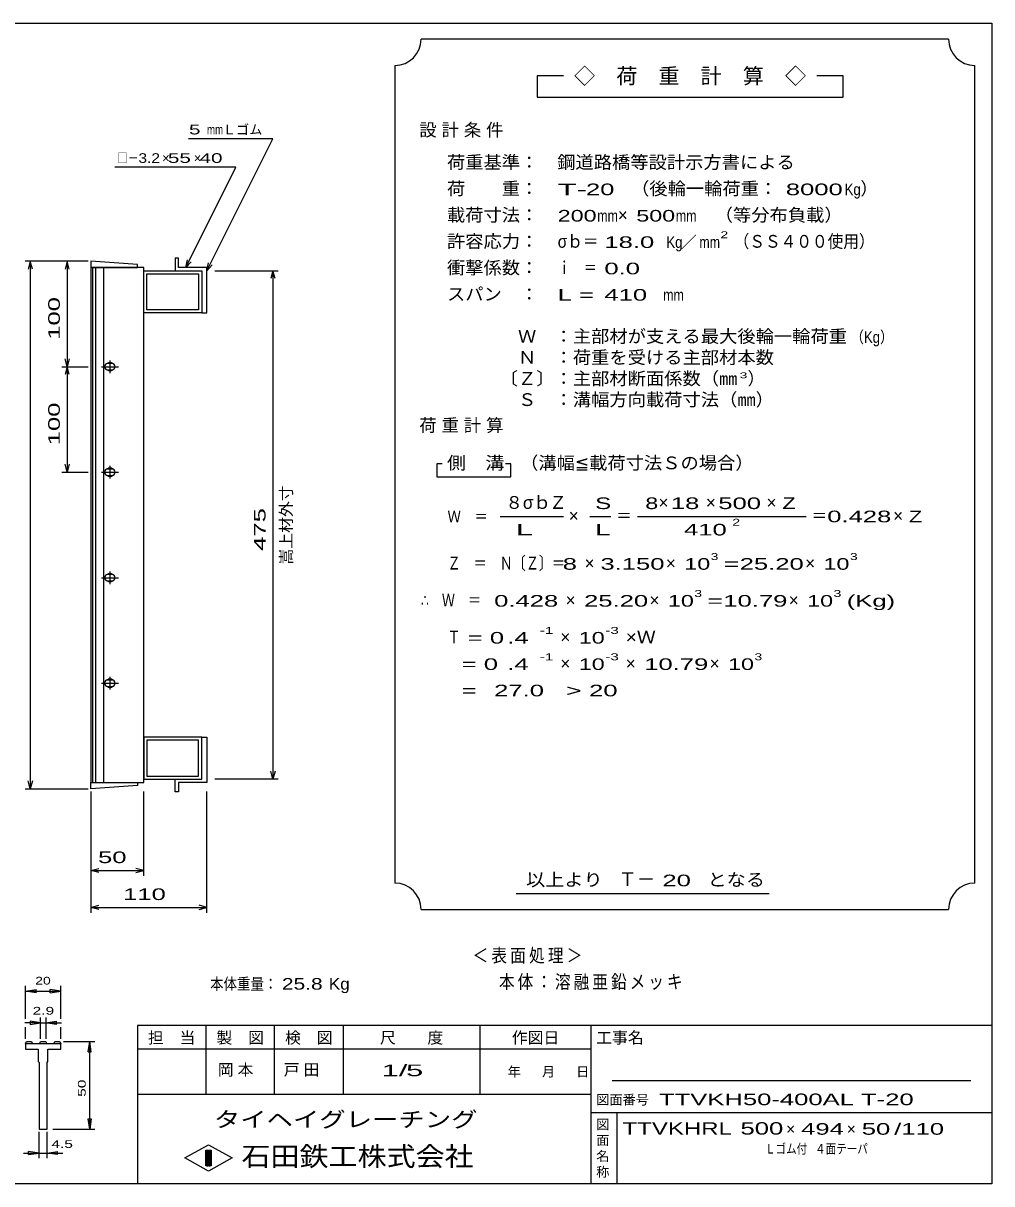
# Model space of a CAD drawing. Units: millimetres, scale not verified, with parts at other scales. Extents: x -910 to 866, y -641 to 527.
# Drawn here: x -53 to 866, y -573 to 527 of the extents above; entities that cross this region are included whole.
import ezdxf
from ezdxf.enums import TextEntityAlignment as Align

# ---------------------------------------------------------------- set-up
doc = ezdxf.new("R2010")
doc.units = ezdxf.units.MM
doc.header["$LTSCALE"] = 5
for name, color, linetype, lineweight in [('0_2', 150, 'Continuous', 25), ('16', 3, 'Continuous', 25), ('22', 2, 'Continuous', 25), ('32', 4, 'Continuous', 25)]:
    doc.layers.add(name, color=color, linetype=linetype, lineweight=lineweight)
doc.styles.add('ベクトル', font='')
doc.styles.get('ベクトル').set_extended_font_data('ベクトル')

msp = doc.modelspace()

# ---------------------------------------------------------------- linework, layer by layer
at = {"layer": '0_2'}
for p, q in [((-864.5, 526.75), (865.5, 526.75)), ((865.5, 526.75), (865.5, -573.25)), ((865.5, -423.25), (55.5, -423.25)), ((55.5, -423.25), (55.5, -573.25)), ((120.5, -423.25), (120.5, -488.25)), ((185.5, -488.25), (185.5, -423.25)), ((250.5, -423.25), (250.5, -488.25)), ((380.5, -488.25), (380.5, -423.25)), ((485.5, -423.25), (485.5, -573.25)), ((485.5, -445.75), (55.5, -445.75)), ((845.5, -475.75), (505.5, -475.75)), ((55.5, -488.25), (485.5, -488.25)), ((485.5, -505.75), (865.5, -505.75)), ((510.5, -573.25), (510.5, -505.75)), ((100.5, -548.75), (123, -536.25)), ((123, -536.25), (145.5, -548.75)), ((123, -561.25), (100.5, -548.75)), ((120.5, -541.25), (125.5, -541.25)), ((120.5, -556.25), (120.5, -541.25)), ((120.5, -541.25), (121.5, -541.25)), ((121.5, -541.25), (121.5, -556.25)), ((122.5, -556.25), (122.5, -541.25)), ((122.5, -541.25), (123.5, -541.25)), ((145.5, -548.75), (123, -561.25)), ((123.5, -541.25), (123.5, -556.25)), ((124.5, -556.25), (124.5, -541.25)), ((124.5, -541.25), (125.5, -541.25)), ((125.5, -541.25), (125.5, -556.25)), ((125.5, -541.25), (125.5, -556.25)), ((125.5, -556.25), (120.5, -556.25)), ((121.5, -556.25), (122.5, -556.25)), ((123.5, -556.25), (124.5, -556.25)), ((865.5, -573.25), (-864.5, -573.25))]:
    msp.add_line(p, q, dxfattribs=at)
at = {"layer": '16'}
for p, q in [((55.5, 298.199), (11.5, 301.199)), ((11.5, 301.199), (11.5, 295.199)), ((55.5, 295.199), (55.5, 298.199)), ((94.5, 304.199), (91.5, 304.199)), ((91.5, 304.199), (91.5, 292.199)), ((94.5, 295.199), (94.5, 304.199)), ((11.5, 295.199), (55.5, 295.199)), ((11.5, 295.199), (11.5, -192.801)), ((61.5, 295.199), (11.5, 295.199)), ((13, 295.199), (13, -192.801)), ((16, -192.801), (16, 295.199)), ((23.5, 295.199), (23.5, -192.801)), ((61.5, -192.801), (61.5, 295.199)), ((61.5, 292.199), (116.5, 292.199)), ((61.5, 252.199), (61.5, 292.199)), ((64.5, 289.199), (113.5, 289.199)), ((64.5, 255.199), (64.5, 289.199)), ((91.5, 292.199), (116.5, 292.199)), ((121.5, 295.199), (94.5, 295.199)), ((113.5, 289.199), (113.5, 255.199)), ((116.5, 292.199), (116.5, 252.199)), ((116.5, 292.199), (116.5, 252.199)), ((121.5, 252.199), (121.5, 295.199)), ((113.5, 255.199), (64.5, 255.199)), ((116.5, 252.199), (61.5, 252.199)), ((116.5, 252.199), (121.5, 252.199)), ((21.5, 201.199), (37.5, 201.199)), ((31.5, 204.199), (27.5, 204.199)), ((27.5, 198.199), (31.5, 198.199)), ((29.5, 207.199), (29.5, 195.199)), ((21.5, 101.199), (37.5, 101.199)), ((31.5, 104.199), (27.5, 104.199)), ((29.5, 107.199), (29.5, 95.199)), ((27.5, 98.199), (31.5, 98.199)), ((21.5, 1.199), (37.5, 1.199)), ((31.5, 4.199), (27.5, 4.199)), ((29.5, 7.199), (29.5, -4.801)), ((27.5, -1.801), (31.5, -1.801)), ((21.5, -98.801), (37.5, -98.801)), ((31.5, -95.801), (27.5, -95.801)), ((29.5, -92.801), (29.5, -104.801)), ((27.5, -101.801), (31.5, -101.801)), ((116.5, -149.801), (61.5, -149.801)), ((61.5, -149.801), (61.5, -189.801)), ((113.5, -152.801), (64.5, -152.801)), ((64.5, -152.801), (64.5, -186.801)), ((113.5, -186.801), (113.5, -152.801)), ((116.5, -189.801), (116.5, -149.801)), ((116.5, -149.801), (121.5, -149.801)), ((116.5, -189.801), (116.5, -149.801)), ((121.5, -149.801), (121.5, -192.801)), ((64.5, -186.801), (113.5, -186.801)), ((11.5, -192.801), (55.5, -192.801)), ((11.5, -198.801), (11.5, -192.801)), ((11.5, -192.801), (61.5, -192.801)), ((55.5, -195.801), (11.5, -198.801)), ((55.5, -192.801), (55.5, -195.801)), ((61.5, -189.801), (116.5, -189.801)), ((91.5, -201.801), (91.5, -189.801)), ((91.5, -189.801), (116.5, -189.801)), ((121.5, -192.801), (94.5, -192.801)), ((94.5, -192.801), (94.5, -201.801)), ((94.5, -201.801), (91.5, -201.801))]:
    msp.add_line(p, q, dxfattribs=at)
for centre, radius, start, end in [((27.5, 201.199), 3, 90, 270), ((29.5, 201.199), 4, 46.6, 133.4), ((29.5, 201.199), 4, 226.6, 313.4), ((31.5, 201.199), 3, 270, 90), ((27.5, 101.199), 3, 90, 270), ((29.5, 101.199), 4, 46.6, 133.4), ((31.5, 101.199), 3, 270, 90), ((29.5, 101.199), 4, 226.6, 313.4), ((27.5, 1.199), 3, 90, 270), ((29.5, 1.199), 4, 46.6, 133.4), ((31.5, 1.199), 3, 270, 90), ((29.5, 1.199), 4, 226.6, 313.4), ((27.5, -98.801), 3, 90, 270), ((29.5, -98.801), 4, 46.6, 133.4), ((31.5, -98.801), 3, 270, 90), ((29.5, -98.801), 4, 226.6, 313.4)]:
    msp.add_arc(centre, radius, start, end, dxfattribs=at)
at = {"layer": '22', "color": 4}
for p, q in [((824.5, 511.75), (324.5, 511.75)), ((299.5, 486.75), (299.5, -288.25)), ((849.5, -288.25), (849.5, 486.75)), ((459.5, 476.75), (434.5, 476.75)), ((434.5, 476.75), (434.5, 456.75)), ((724.5, 476.75), (699.5, 476.75)), ((724.5, 456.75), (724.5, 476.75)), ((434.5, 456.75), (724.5, 456.75)), ((184, 417.199), (104, 417.199)), ((121.5, 292.199), (184, 417.199)), ((149, 390.199), (34, 390.199)), ((101.5, 295.199), (149, 390.199)), ((9, 301.199), (-51, 301.199)), ((-46, 301.199), (-48, 293.699)), ((-44, 293.699), (-46, 301.199)), ((-46, 301.199), (-46, -198.801)), ((9, 301.199), (-16, 301.199)), ((-11, 301.199), (-13, 293.699)), ((-9, 293.699), (-11, 301.199)), ((-11, 301.199), (-11, 201.199)), ((101.5, 295.199), (103, 302.499)), ((101.5, 295.199), (106.5, 300.699)), ((121.5, 292.199), (123, 299.499)), ((121.5, 292.199), (126.5, 297.699)), ((129, 292.199), (189, 292.199)), ((184, 292.199), (182, 284.699)), ((186, 284.699), (184, 292.199)), ((184, 292.199), (184, -189.801)), ((-16, 201.199), (9, 201.199)), ((-11, 201.199), (-13, 208.699)), ((-11, 201.199), (-13, 193.699)), ((-9, 208.699), (-11, 201.199)), ((-9, 193.699), (-11, 201.199)), ((-11, 201.199), (-11, 101.199)), ((-16, 101.199), (9, 101.199)), ((-11, 101.199), (-13, 108.699)), ((-9, 108.699), (-11, 101.199)), ((344.5, 109.25), (339.5, 109.25)), ((339.5, 109.25), (339.5, 96.75)), ((409.5, 109.25), (404.5, 109.25)), ((409.5, 96.75), (409.5, 109.25)), ((339.5, 96.75), (409.5, 96.75)), ((399.5, 59.25), (459.5, 59.25)), ((484.5, 59.25), (504.5, 59.25)), ((529.5, 59.25), (689.5, 59.25)), ((184, -189.801), (182, -182.301)), ((186, -182.301), (184, -189.801)), ((-46, -198.801), (-48, -191.301)), ((-44, -191.301), (-46, -198.801)), ((189, -189.801), (129, -189.801)), ((-51, -198.801), (9, -198.801)), ((11.5, -201.301), (11.5, -281.301)), ((11.5, -201.301), (11.5, -316.301)), ((61.5, -281.301), (61.5, -201.301)), ((121.5, -316.301), (121.5, -201.301)), ((11.5, -276.301), (19, -274.301)), ((61.5, -276.301), (54, -274.301)), ((19, -278.301), (11.5, -276.301)), ((11.5, -276.301), (61.5, -276.301)), ((54, -278.301), (61.5, -276.301)), ((414.5, -298.25), (654.5, -298.25)), ((11.5, -311.301), (19, -309.301)), ((19, -313.301), (11.5, -311.301)), ((11.5, -311.301), (121.5, -311.301)), ((121.5, -311.301), (114, -309.301)), ((114, -313.301), (121.5, -311.301)), ((324.5, -313.25), (824.5, -313.25))]:
    msp.add_line(p, q, dxfattribs=at)
for centre, start, end in [((299.5, 511.75), 270, 0), ((849.5, 511.75), 180, 270), ((299.5, -313.25), 0, 90), ((849.5, -313.25), 90, 180)]:
    msp.add_arc(centre, 25, start, end, dxfattribs=at)
at = {"layer": '32'}
for p, q in [((-50.5, -416.75), (-50.5, -385.75)), ((-50.5, -390.75), (-40.5, -389.25)), ((-40.5, -392.25), (-50.5, -390.75)), ((-50.5, -390.75), (-17.167, -390.75)), ((-40.5, -392.25), (-40.5, -389.25)), ((-17.167, -390.75), (-27.167, -389.25)), ((-27.167, -392.25), (-27.167, -389.25)), ((-27.167, -392.25), (-17.167, -390.75)), ((-17.167, -416.75), (-17.167, -385.75)), ((-36.25, -435.75), (-36.25, -415.75)), ((-31.417, -415.75), (-31.417, -435.75)), ((-36.25, -420.75), (-51.25, -420.75)), ((-50.5, -435.75), (-50.5, -424.75)), ((-36.25, -420.75), (-46.25, -419.25)), ((-46.25, -419.25), (-46.25, -422.25)), ((-46.25, -422.25), (-36.25, -420.75)), ((-36.25, -420.75), (-31.417, -420.75)), ((-31.417, -420.75), (-21.417, -419.25)), ((-21.417, -422.25), (-31.417, -420.75)), ((-31.417, -420.75), (-16.417, -420.75)), ((-21.417, -419.25), (-21.417, -422.25)), ((-17.167, -435.75), (-17.167, -424.75)), ((-50.5, -440.75), (-49.667, -438.25)), ((-49.667, -438.25), (-44.833, -438.25)), ((-44.833, -438.25), (-44, -440.75)), ((-37.083, -440.75), (-36.25, -438.25)), ((-36.25, -438.25), (-31.417, -438.25)), ((-31.417, -438.25), (-30.583, -440.75)), ((-23.667, -440.75), (-22.833, -438.25)), ((-22.833, -438.25), (-18, -438.25)), ((-18, -438.25), (-17.167, -440.75)), ((-14.667, -438.25), (15.333, -438.25)), ((8.833, -448.25), (10.333, -438.25)), ((11.833, -448.25), (10.333, -438.25)), ((10.333, -521.583), (10.333, -438.25)), ((-50.5, -440.75), (-50.5, -445.75)), ((-17.167, -440.75), (-50.5, -440.75)), ((-50.5, -445.75), (-38.417, -445.75)), ((-38.417, -445.75), (-38.417, -457.417)), ((-29.25, -457.417), (-29.25, -445.75)), ((-29.25, -445.75), (-17.167, -445.75)), ((-17.167, -445.75), (-17.167, -440.75)), ((8.833, -448.25), (11.833, -448.25)), ((-38.417, -457.417), (-37.583, -458.25)), ((-37.583, -458.25), (-37.583, -521.583)), ((-30.083, -458.25), (-29.25, -457.417)), ((-30.083, -521.583), (-30.083, -458.25)), ((10.333, -521.583), (8.833, -511.584)), ((8.833, -511.584), (11.833, -511.584)), ((11.833, -511.584), (10.333, -521.583)), ((-37.583, -521.583), (-30.083, -521.583)), ((-37.583, -549.083), (-37.583, -524.083)), ((-30.083, -549.083), (-30.083, -524.083)), ((-24.667, -521.583), (15.333, -521.583)), ((-52.583, -544.083), (-37.583, -544.083)), ((-37.583, -544.083), (-47.583, -542.583)), ((-47.583, -545.583), (-47.583, -542.583)), ((-47.583, -545.583), (-37.583, -544.083)), ((-37.583, -544.083), (-30.083, -544.083)), ((-30.083, -544.083), (-20.083, -542.583)), ((-20.083, -545.583), (-30.083, -544.083)), ((-30.083, -544.083), (-15.083, -544.083)), ((-20.083, -545.583), (-20.083, -542.583))]:
    msp.add_line(p, q, dxfattribs=at)

# ---------------------------------------------------------------- texts
at = {"layer": '0_2', "style": 'ベクトル'}
for s, height, p in [('担\u3000当', 11, (65.5, -434.75)), ('製\u3000図', 11, (130.5, -434.75)), ('検\u3000図', 11, (195.5, -434.75)), ('尺\u3000\u3000度', 11, (285.5, -434.75)), ('作図日', 11, (410.5, -434.75)), ('工事名', 11, (490.5, -434.75)), ('年', 9.164, (406.5, -467)), ('月', 9.164, (439, -467)), ('日', 9.164, (471.5, -467)), ('図面番号', 9.164, (490.5, -493.5)), ('図', 9.164, (490.5, -517)), ('面', 9.164, (490.5, -532)), ('名', 9.164, (490.5, -547)), ('称', 9.164, (490.5, -562))]:
    msp.add_text(s, height=height, dxfattribs=at).set_placement(p, align=Align.MIDDLE_LEFT)
at = {"layer": '0_2', "color": 222, "style": 'ベクトル'}
for s, height, width, p in [('タイヘイグレーチング', 14.66, 1.25, (128, -512.25)), ('石田鉄工株式会社', 18.33, 1.1, (154.25, -547.25))]:
    msp.add_text(s, height=height, dxfattribs=dict(at, width=width)).set_placement(p, align=Align.MIDDLE_LEFT)
at = {"layer": '22', "style": 'ベクトル'}
for s, height, p in [('◇\u3000荷\u3000重\u3000計\u3000算\u3000◇', 14.66, (469.5, 476.75)), ('Ｌゴム', 9.164, (136.5, 425.949)), ('×', 9.164, (79, 398.949)), ('×', 9.164, (109, 398.949)), ('）', 12.1, (741, 370)), ('×', 12.1, (511, 345)), ('／', 11, (570.75, 319.25)), ('）', 12.1, (634, 190)), ('８', 12.1, (404.5, 72.5)), ('σｂ', 12.1, (421, 72.5)), ('Ｚ', 12.1, (446, 72.5)), ('×', 12.1, (549.5, 72.5)), ('×', 12.1, (594.5, 72.5)), ('×', 12.1, (652, 72.5)), ('×', 12.1, (464.5, 60)), ('×', 12.1, (772, 60)), ('×', 12.1, (479.5, 15)), ('×', 12.1, (556.5, 15)), ('×', 12.1, (688.5, 15)), ('×', 12.1, (461.5, -20)), ('×', 12.1, (541, -20)), ('×', 12.1, (673, -20)), ('×', 12.1, (456.5, -55)), ('×', 12.1, (456.5, -80)), ('×', 12.1, (518.5, -80)), ('×', 12.1, (598, -80)), ('Ｔ－', 12.83, (511.5, -284.5)), ('×', 11, (670.5, -521.25)), ('×', 11, (728, -521.25))]:
    msp.add_text(s, height=height, dxfattribs=at).set_placement(p, align=Align.MIDDLE_LEFT)
for s, height, width, p in [(' 5 ', 9.164, 1.6, (99, 425.949)), ('mm', 9.164, 0.75, (121.5, 425.949)), ('□－', 9.164, 0.8, (36.5, 398.949)), ('3.2', 9.164, 1.2, (56.5, 398.949)), (' 55 ', 9.164, 1.6, (79, 398.949)), (' 40 ', 9.164, 1.6, (109, 398.949)), ('荷重基準：\u3000', 12.1, 1.05, (349, 395)), ('鋼道路橋等設計示方書による', 12.1, 1.05, (453.5, 395)), ('荷\u3000\u3000重：\u3000', 12.1, 1.05, (349, 370)), ('T-', 11, 2, (454, 369.25)), (' 20 ', 11, 1.65, (474, 369.25)), ('（後輪一輪荷重：', 12.1, 1.05, (523.5, 370)), (' 8000', 11, 1.65, (663.5, 369.25)), ('Kg', 11, 0.85, (726, 369.25)), ('載荷寸法：\u3000', 12.1, 1.05, (349, 345)), ('\u3000（等分布負載）', 12.1, 1.05, (585.5, 345)), ('200', 11, 1.5, (454, 344.25)), ('mm', 11, 0.8, (491.5, 344.25)), ('500', 11, 1.5, (528.5, 344.25)), ('mm', 11, 0.8, (566, 344.25)), ('許容応力：\u3000', 12.1, 1.05, (349, 320)), ('σｂ＝', 12.1, 0.9, (454, 320)), (' 18.0', 11, 1.65, (491.5, 319.25)), ('Kg', 11, 0.85, (557, 319.25)), ('mm', 11, 0.8, (588.25, 319.25)), ('2', 6.598, 1.5, (608.25, 326.25)), ('（ＳＳ４００使用）', 12.1, 0.9, (620.75, 320)), ('衝撃係数：\u3000', 12.1, 1.05, (349, 295)), ('ｉ\u3000＝', 12.1, 0.75, (454, 295)), (' 0.0', 11, 1.65, (491.5, 294.25)), ('スパン\u3000：\u3000', 12.1, 1.05, (349, 270)), ('L =', 11, 1.65, (454, 269.25)), (' 410 ', 11, 1.65, (491.5, 269.25)), ('mm', 11, 0.8, (554, 269.25)), ('\u3000Ｗ\u3000：主部材が支える最大後輪一輪荷重', 12.1, 1.05, (399, 230)), ('（Kg）', 11, 0.85, (731.5, 229.25)), ('\u3000Ｎ\u3000：荷重を受ける主部材本数', 12.1, 1.05, (399, 210)), ('〔Ｚ〕：主部材断面係数（㎜', 12.1, 1.05, (399, 190)), ('3', 5.499, 1.8, (626.5, 193)), ('\u3000Ｓ\u3000：溝幅方向載荷寸法（㎜）', 12.1, 1.05, (399, 170)), ('側\u3000溝', 12.1, 1.1, (349, 110)), ('\u3000（溝幅≦載荷寸法Ｓの場合）', 12.1, 1.05, (401, 110)), ('S', 11, 1.55, (489.5, 71.75)), ('8', 11, 1.5, (537, 71.75)), (' 18 ', 11, 1.65, (554.5, 71.75)), (' 500 ', 11, 1.65, (599.5, 71.75)), ('Z', 11, 1.4, (667, 71.75)), ('Ｗ\u3000＝', 11, 0.85, (349.5, 59.25)), ('＝', 12.1, 0.9, (509.5, 60)), ('2', 6.598, 1.5, (619.5, 53.75)), ('＝', 12.1, 0.9, (694.5, 60)), ('0.428', 11, 1.65, (709.5, 59.25)), ('Z', 11, 1.4, (787, 59.25)), ('L', 11, 1.8, (489.5, 46.75)), (' 410 ', 11, 1.65, (567, 46.75)), ('Ｚ\u3000＝\u3000Ｎ〔Ｚ〕＝', 12.1, 0.75, (349.5, 15)), ('3', 6.598, 1.5, (599, 21.25)), ('3', 6.598, 1.5, (731, 21.25)), (' 8 ', 11, 1.65, (452, 14.25)), ('3.150', 11, 1.65, (494.5, 14.25)), ('10', 11, 1.5, (574, 14.25)), ('=', 11, 1.7, (611.5, 14.25)), ('25.20', 11, 1.65, (626.5, 14.25)), ('10', 11, 1.5, (706, 14.25)), ('3', 6.598, 1.5, (583.5, -13.75)), ('3', 6.598, 1.5, (715.5, -13.75)), ('∴\u3000Ｗ\u3000＝', 12.1, 0.75, (324.5, -20)), (' 0.428', 11, 1.65, (387, -20.75)), ('25.20', 11, 1.65, (479, -20.75)), ('10', 11, 1.5, (558.5, -20.75)), ('=', 11, 1.7, (596, -20.75)), ('10.79', 11, 1.65, (611, -20.75)), ('10', 11, 1.5, (690.5, -20.75)), ('(Kg)', 11, 1.65, (728, -20.75)), ('Ｔ', 12.1, 0.75, (349.5, -55)), (' = 0', 11, 1.65, (362, -55.75)), (' .4 ', 11, 1.65, (399.5, -55.75)), ('-1', 6.598, 1.65, (437, -48.75)), ('10', 11, 1.5, (474, -55.75)), ('-3', 6.598, 1.65, (499, -48.75)), ('×Ｗ', 12.1, 1.1, (518.5, -55)), ('  = 0', 11, 1.65, (349.5, -80.75)), (' .4 ', 11, 1.65, (399.5, -80.75)), ('-1', 6.598, 1.65, (437, -73.75)), ('10', 11, 1.5, (474, -80.75)), ('-3', 6.598, 1.65, (499, -73.75)), ('10.79', 11, 1.65, (536, -80.75)), ('10', 11, 1.5, (615.5, -80.75)), ('3', 6.598, 1.5, (640.5, -73.75)), ('  =', 11, 1.65, (349.5, -105.75)), (' 27.0', 11, 1.65, (387, -105.75)), ('>', 11, 1.7, (462, -105.75)), (' 20 ', 11, 1.65, (477, -105.75)), (' 50 ', 11, 1.65, (11.5, -263.801)), ('以上より\u3000', 12.1, 1.1, (424, -285)), (' 20 ', 11, 1.65, (546.5, -285.75)), ('となる', 12.1, 1.1, (596, -285)), (' 110 ', 11, 1.65, (35.25, -298.801)), ('本体重量：', 11, 0.85, (124.5, -383.75)), (' 25.8', 11, 1.35, (187, -383.75)), ('Kg', 11, 1.1, (237, -383.75)), ('1/', 11, 2, (287, -465.75)), (' 5 ', 11, 2, (302, -465.75)), ('TTVKH50-400AL T-20                        ', 11, 1.65, (550, -493.25)), ('TTVKHRL', 11.73, 1.45, (515.5, -520.75)), (' 500 ', 11.73, 1.55, (620.5, -520.75)), (' 494 ', 11, 1.65, (678, -521.25)), (' 50 ', 11, 1.65, (735.5, -521.25)), ('/', 11, 1.65, (773, -521.25)), (' 110 ', 11, 1.65, (773, -521.25)), ('Ｌゴム付', 9.164, 0.8, (650.5, -540)), ('４面テーパ', 9.164, 0.8, (698, -540))]:
    msp.add_text(s, height=height, dxfattribs=dict(at, width=width)).set_placement(p, align=Align.MIDDLE_LEFT)
at = {"layer": '22', "style": 'ベクトル', "width": 1.65}
for s, p in [(' 100 ', (-23.5, 219.949)), (' 100 ', (-23.5, 119.949)), (' 475', (171.5, 19.949))]:
    msp.add_text(s, height=11, rotation=90, dxfattribs=at).set_placement(p, align=Align.MIDDLE_LEFT)
at = {"layer": '22', "style": 'ベクトル'}
msp.add_text('嵩上材外寸', height=11, rotation=90, dxfattribs=at).set_placement((196.5, 13.699), align=Align.MIDDLE_LEFT)
at = {"layer": '22', "attachment_point": 4, "style": 'ベクトル'}
for s, insert, char_height in [('\\T1.28;設計条件', (322.75, 425), 12.1), ('\\T1.28;荷重計算', (322.75, 145), 12.1), ('\\T1.5;\\W2;\\~L\\~', (402, 46.75), 11), ('\\T1.2;\\W0.85;＜表面処理＞', (373.25, -357.5), 12.83), ('\\T1.19;\\W0.85;本体：溶融亜鉛メッキ', (398.25, -382.5), 12.83), ('\\T1.25;岡本\u3000', (131.75, -465.75), 11), ('\\T1.25;戸田\u3000', (194.25, -465.75), 11)]:
    msp.add_mtext(s, dxfattribs=dict(at, insert=insert, char_height=char_height))
at = {"layer": '32', "color": 2, "style": 'ベクトル'}
for s, width, p in [('20', 1.35, (-41.333, -380.75)), ('2.9', 1.5, (-43.833, -409.25)), (' 4.5 ', 1.5, (-30.083, -535.583))]:
    msp.add_text(s, height=7.331, dxfattribs=dict(at, width=width)).set_placement(p, align=Align.MIDDLE_LEFT)
at = {"layer": '32', "color": 2, "style": 'ベクトル', "width": 1.5}
msp.add_text(' 50 ', height=7.331, rotation=90, dxfattribs=at).set_placement((2.833, -494.917), align=Align.MIDDLE_LEFT)

doc.saveas('drawing.dxf')
